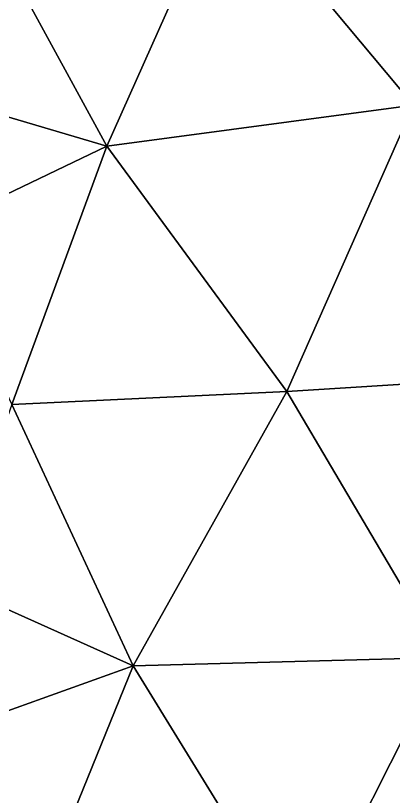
# Model space of a CAD drawing. Header units: metres. Extents: x 0 to 72, y -280 to 0.
# Drawn here: x 22.68 to 36.3, y -97.57 to -69.41 of the extents above; entities that cross this region are included whole.
import ezdxf

# ---------------------------------------------------------------- set-up
doc = ezdxf.new("R2010")
doc.units = ezdxf.units.M

msp = doc.modelspace()

# ---------------------------------------------------------------- linework, layer by layer
at = {"layer": 'layer', "color": 0}
for points in [[(37.0224, -72.6473), (42.6302, -60.4534), (30.2529, -64.5262)], [(25.9677, -74.1256), (30.2529, -64.5262), (21.6855, -66.2791)], [(37.0224, -72.6473), (30.2529, -64.5262), (25.9677, -74.1256)], [(25.9677, -74.1256), (21.6855, -66.2791), (18.3676, -71.8791)], [(19.5808, -77.1891), (25.9677, -74.1256), (18.3676, -71.8791)], [(32.4599, -82.9655), (37.0224, -72.6473), (25.9677, -74.1256)], [(44.3574, -82.2274), (37.0224, -72.6473), (32.4599, -82.9655)], [(22.5477, -83.4342), (25.9677, -74.1256), (19.5808, -77.1891)], [(32.4599, -82.9655), (25.9677, -74.1256), (22.5477, -83.4342)], [(38.1128, -92.562), (44.3574, -82.2274), (32.4599, -82.9655)], [(26.9243, -92.8674), (32.4599, -82.9655), (22.5477, -83.4342)], [(38.1128, -92.562), (32.4599, -82.9655), (26.9243, -92.8674)], [(26.9243, -92.8674), (22.5477, -83.4342), (20.27, -89.8794)], [(19.4148, -95.5612), (26.9243, -92.8674), (20.27, -89.8794)], [(32.9896, -102.728), (38.1128, -92.562), (26.9243, -92.8674)], [(44.8276, -102.439), (38.1128, -92.562), (32.9896, -102.728)], [(22.8168, -102.961), (26.9243, -92.8674), (19.4148, -95.5612)], [(32.9896, -102.728), (26.9243, -92.8674), (22.8168, -102.961)], [(22.8168, -102.961), (19.4148, -95.5612), (16.2357, -100.556)]]:
    msp.add_3dface(points, dxfattribs=at)

doc.saveas('drawing.dxf')
